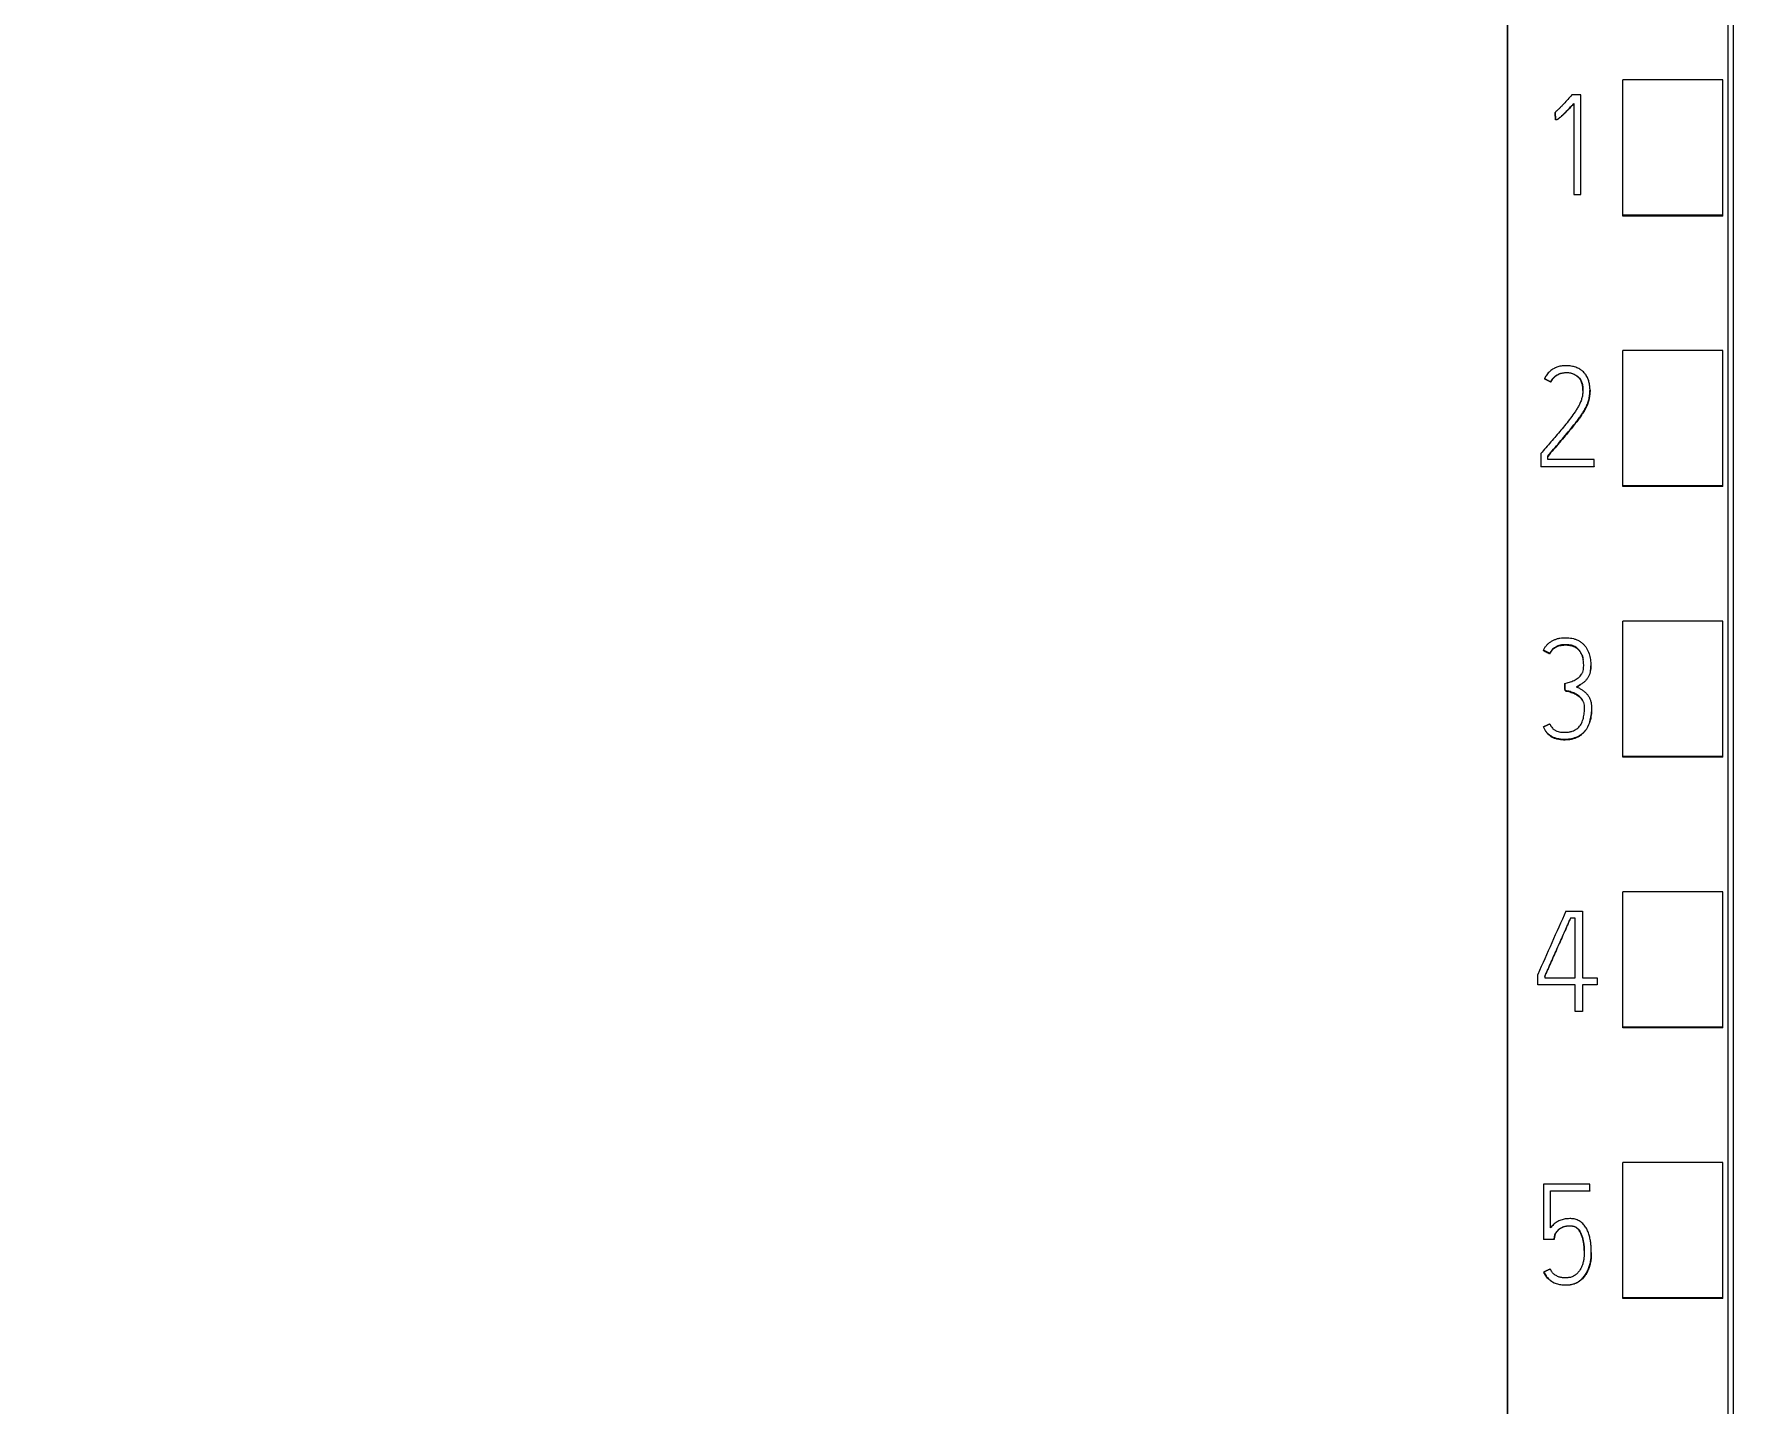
# Model space of a CAD drawing. Header units: millimetres. Extents: x 1359 to 3577, y 1333 to 3557.
# Drawn here: x 2546.97 to 2580.87, y 2951.78 to 2979.14 of the extents above; entities that cross this region are included whole.
import ezdxf

# ---------------------------------------------------------------- set-up
doc = ezdxf.new("R2010")
doc.units = ezdxf.units.MM
doc.set_wipeout_variables(frame=1)
doc.layers.add('000-PI-Oprema', color=30, linetype='Continuous', lineweight=5)
doc.layers.add('002-PI-Kabelska kanalica', color=150, linetype='Continuous')

# ---------------------------------------------------------------- blocks, each defined once
blk = doc.blocks.new('IM 155-5 PN ST - 6ES7155-5AA01-0AB0')
blk.add_wipeout([(0, 147.007), (34.8, 147.007), (34.8, 0), (0, 0)])
at = {"color": 0, "linetype": 'ByBlock', "lineweight": 0, "ltscale": 0.25}
blk.add_lwpolyline([(0, 147.007), (34.8, 147.007), (34.8, 0), (0, 0), (0, 147.007)], dxfattribs=at)
at = {"layer": '000-PI-Oprema', "color": 0, "linetype": 'ByBlock', "lineweight": 0}
blk.add_open_spline([(34.8, 8.007), (34.8, 8.859), (34.8, 10.524), (34.8, 12.857), (34.8, 14.973), (34.8, 17.743), (34.8, 21.643), (34.8, 27.557), (34.8, 37.017), (34.8, 50.127), (34.8, 67.357), (34.8, 85.999), (34.8, 103.048), (34.8, 118.245), (34.8, 128.598), (34.8, 136.94), (34.8, 141.966), (34.8, 145.414), (34.8, 147.007)], degree=3, knots=[0, 0, 0, 0, 0.018357, 0.035822, 0.050221, 0.063898, 0.09543, 0.134182, 0.191169, 0.299064, 0.416456, 0.562341, 0.701008, 0.784589, 0.890964, 0.925157, 0.965428, 1, 1, 1, 1], dxfattribs=at)
blk = doc.blocks.new('S7-1500 DI HF - 6ES7521-1BL00-0AB0')
at = {"layer": '000-PI-Oprema', "color": 0, "linetype": 'ByBlock', "lineweight": 0}
for p, q in [((0, 134.681), (0, 21.262)), ((4.4, 132.4), (4.4, 23.585)), ((2.3, 68.966), (2.3, 71.667)), ((4.3, 71.667), (2.3, 71.667)), ((4.3, 68.966), (4.3, 71.667)), ((1.461, 71.366), (1.286, 71.366)), ((1.322, 71.194), (1.322, 69.377)), ((1.461, 69.377), (1.461, 71.366)), ((0.95, 71.02), (0.95, 71.014)), ((0.959, 70.873), (0.959, 70.867)), ((1.322, 69.377), (1.461, 69.377)), ((2.3, 68.95), (2.3, 68.966)), ((4.3, 68.966), (2.3, 68.966)), ((4.3, 68.95), (2.3, 68.95)), ((4.3, 68.95), (4.3, 68.966)), ((2.3, 63.564), (2.3, 66.266)), ((4.3, 66.266), (2.3, 66.266)), ((4.3, 63.564), (4.3, 66.266)), ((0.74, 65.705), (0.74, 65.698)), ((0.865, 65.641), (0.865, 65.635)), ((1.647, 65.472), (1.647, 65.479)), ((0.665, 64.208), (0.665, 63.953)), ((0.804, 64.092), (0.804, 64.159)), ((1.73, 64.092), (0.804, 64.092)), ((1.73, 63.953), (1.73, 64.092)), ((0.665, 63.953), (0.665, 63.947)), ((0.665, 63.953), (1.73, 63.953)), ((1.73, 63.953), (1.73, 63.947)), ((2.3, 63.55), (2.3, 63.564)), ((4.3, 63.564), (2.3, 63.564)), ((4.3, 63.55), (2.3, 63.55)), ((4.3, 63.55), (4.3, 63.564)), ((2.3, 58.163), (2.3, 60.864)), ((4.3, 60.864), (2.3, 60.864)), ((4.3, 58.163), (4.3, 60.864)), ((0.716, 60.285), (0.716, 60.279)), ((0.844, 60.221), (0.844, 60.215)), ((1.662, 59.966), (1.662, 59.973)), ((1.141, 59.62), (1.141, 59.614)), ((1.149, 59.481), (1.149, 59.475)), ((1.679, 59.113), (1.679, 59.119)), ((0.716, 58.758), (0.716, 58.752)), ((2.3, 58.15), (2.3, 58.163)), ((4.3, 58.163), (2.3, 58.163)), ((4.3, 58.15), (2.3, 58.15)), ((4.3, 58.15), (4.3, 58.163)), ((2.3, 52.761), (2.3, 55.462)), ((4.3, 55.462), (2.3, 55.462)), ((4.3, 52.761), (4.3, 55.462)), ((1.166, 55.078), (1.496, 55.078)), ((1.354, 54.94), (1.257, 54.94)), ((1.354, 53.747), (1.354, 54.94)), ((1.496, 55.078), (1.496, 53.747)), ((0.605, 53.609), (0.605, 53.814)), ((1.354, 53.609), (0.605, 53.609)), ((0.744, 53.783), (0.744, 53.747)), ((0.744, 53.747), (1.354, 53.747)), ((1.354, 53.079), (1.354, 53.609)), ((1.496, 53.747), (1.79, 53.747)), ((1.496, 53.609), (1.496, 53.079)), ((1.79, 53.609), (1.496, 53.609)), ((1.79, 53.747), (1.79, 53.609)), ((1.496, 53.079), (1.354, 53.079)), ((2.3, 52.75), (2.3, 52.761)), ((4.3, 52.761), (2.3, 52.761)), ((4.3, 52.75), (2.3, 52.75)), ((4.3, 52.75), (4.3, 52.761)), ((2.3, 47.36), (2.3, 50.061)), ((4.3, 50.061), (2.3, 50.061)), ((4.3, 47.36), (4.3, 50.061)), ((0.722, 49.633), (0.722, 48.535)), ((1.645, 49.633), (0.722, 49.633)), ((0.86, 48.757), (0.86, 49.495)), ((0.86, 49.495), (1.645, 49.495)), ((1.645, 49.495), (1.645, 49.633)), ((1.645, 49.495), (1.645, 49.488)), ((0.722, 48.535), (0.722, 48.529)), ((0.722, 48.535), (0.933, 48.535)), ((0.933, 48.535), (0.933, 48.529)), ((1.673, 48.27), (1.673, 48.276)), ((0.727, 47.878), (0.727, 47.871)), ((2.3, 47.35), (2.3, 47.36)), ((4.3, 47.36), (2.3, 47.36)), ((4.3, 47.35), (2.3, 47.35)), ((4.3, 47.35), (4.3, 47.36))]:
    blk.add_line(p, q, dxfattribs=at)
at = {"layer": '000-PI-Oprema', "color": 18, "linetype": 'ByBlock', "lineweight": 0, "true_color": 0x000000}
blk.add_ellipse((10.823, 15.155), major_axis=(441.592, 998.143), ratio=0.022901, start_param=1.540922, end_param=1.542189, dxfattribs=at)
at = {"layer": '000-PI-Oprema', "color": 0, "linetype": 'ByBlock', "lineweight": 0}
for points, knots in [([(4.5, 132.586), (4.5, 129.542), (4.5, 119.972), (4.5, 105.802), (4.5, 91.235), (4.5, 77.025), (4.5, 62.731), (4.5, 47.245), (4.5, 34.605), (4.5, 26.64), (4.5, 23.299)], [0, 0, 0, 0, 0.083934, 0.263736, 0.389889, 0.484142, 0.653794, 0.78188, 0.908517, 1, 1, 1, 1]), ([(1.286, 71.366), (1.26, 71.336), (1.233, 71.306), (1.178, 71.247), (1.151, 71.217), (1.11, 71.173), (1.096, 71.159), (1.068, 71.13), (1.054, 71.115), (1.025, 71.087), (1.011, 71.073), (0.981, 71.046), (0.966, 71.033), (0.95, 71.02)], [0, 0, 0, 0, 0.25, 0.25, 0.5, 0.5, 0.625, 0.625, 0.75, 0.75, 0.875, 0.875, 1, 1, 1, 1]), ([(0.959, 70.873), (0.964, 70.873), (0.969, 70.874), (0.979, 70.876), (0.984, 70.877), (0.994, 70.881), (0.999, 70.883), (1.007, 70.888), (1.012, 70.891), (1.024, 70.9), (1.033, 70.906), (1.049, 70.919), (1.056, 70.925), (1.079, 70.946), (1.094, 70.96), (1.124, 70.988), (1.138, 71.002), (1.182, 71.046), (1.21, 71.075), (1.266, 71.134), (1.294, 71.164), (1.322, 71.194)], [0, 0, 0, 0, 0.03125, 0.03125, 0.0625, 0.0625, 0.09375, 0.09375, 0.125, 0.125, 0.1875, 0.1875, 0.25, 0.25, 0.375, 0.375, 0.5, 0.5, 0.75, 0.75, 1, 1, 1, 1]), ([(1.322, 71.188), (1.294, 71.158), (1.266, 71.128), (1.21, 71.069), (1.182, 71.039), (1.138, 70.996), (1.124, 70.982), (1.094, 70.953), (1.079, 70.939), (1.056, 70.919), (1.048, 70.912), (1.032, 70.9), (1.024, 70.893), (1.012, 70.885), (1.007, 70.882), (0.999, 70.877), (0.994, 70.874), (0.984, 70.871), (0.979, 70.87), (0.969, 70.868), (0.964, 70.867), (0.959, 70.867)], [0, 0, 0, 0, 0.25, 0.25, 0.5, 0.5, 0.625, 0.625, 0.75, 0.75, 0.8125, 0.8125, 0.875, 0.875, 0.90625, 0.90625, 0.9375, 0.9375, 0.96875, 0.96875, 1, 1, 1, 1]), ([(0.865, 65.641), (0.876, 65.664), (0.89, 65.686), (0.914, 65.717), (0.922, 65.726), (0.941, 65.744), (0.951, 65.753), (0.982, 65.776), (1.005, 65.788), (1.054, 65.808), (1.078, 65.815), (1.117, 65.822), (1.129, 65.824), (1.155, 65.826), (1.168, 65.827), (1.207, 65.826), (1.233, 65.823), (1.271, 65.815), (1.283, 65.811), (1.308, 65.803), (1.32, 65.798), (1.355, 65.781), (1.377, 65.768), (1.408, 65.743), (1.417, 65.735), (1.435, 65.716), (1.443, 65.706), (1.454, 65.69), (1.458, 65.684), (1.464, 65.673), (1.474, 65.656), (1.481, 65.638), (1.489, 65.613), (1.492, 65.6), (1.498, 65.575), (1.5, 65.562), (1.503, 65.536), (1.504, 65.523), (1.505, 65.498), (1.506, 65.485), (1.505, 65.459), (1.505, 65.446), (1.503, 65.42), (1.502, 65.407), (1.497, 65.368), (1.492, 65.343), (1.482, 65.306), (1.478, 65.293), (1.47, 65.269), (1.465, 65.256), (1.451, 65.22), (1.44, 65.197), (1.416, 65.152), (1.403, 65.13), (1.377, 65.086), (1.363, 65.064), (1.32, 65), (1.29, 64.959), (1.198, 64.835), (1.133, 64.755), (1.034, 64.637), (1, 64.598), (0.934, 64.52), (0.9, 64.481), (0.833, 64.403), (0.799, 64.364), (0.732, 64.286), (0.698, 64.247), (0.665, 64.208)], [0, 0, 0, 0, 0.03125, 0.03125, 0.046875, 0.046875, 0.0625, 0.0625, 0.09375, 0.09375, 0.125, 0.125, 0.140625, 0.140625, 0.15625, 0.15625, 0.1875, 0.1875, 0.203125, 0.203125, 0.21875, 0.21875, 0.25, 0.25, 0.265625, 0.265625, 0.28125, 0.28125, 0.289062, 0.289062, 0.296875, 0.3125, 0.3125, 0.328125, 0.328125, 0.34375, 0.34375, 0.359375, 0.359375, 0.375, 0.375, 0.390625, 0.390625, 0.40625, 0.40625, 0.4375, 0.4375, 0.453125, 0.453125, 0.46875, 0.46875, 0.5, 0.5, 0.53125, 0.53125, 0.5625, 0.5625, 0.625, 0.625, 0.75, 0.75, 0.8125, 0.8125, 0.875, 0.875, 0.9375, 0.9375, 1, 1, 1, 1]), ([(0.804, 64.159), (0.843, 64.205), (0.881, 64.251), (0.959, 64.342), (0.999, 64.388), (1.077, 64.48), (1.116, 64.526), (1.193, 64.618), (1.232, 64.665), (1.308, 64.758), (1.346, 64.805), (1.4, 64.877), (1.418, 64.901), (1.453, 64.951), (1.471, 64.975), (1.504, 65.026), (1.52, 65.051), (1.55, 65.103), (1.564, 65.129), (1.583, 65.17), (1.589, 65.184), (1.6, 65.212), (1.605, 65.227), (1.62, 65.27), (1.627, 65.299), (1.638, 65.358), (1.642, 65.388), (1.646, 65.433), (1.646, 65.448), (1.647, 65.479), (1.647, 65.494), (1.645, 65.539), (1.641, 65.569), (1.634, 65.613), (1.63, 65.628), (1.623, 65.658), (1.618, 65.672), (1.608, 65.701), (1.602, 65.714), (1.588, 65.741), (1.581, 65.754), (1.569, 65.774), (1.565, 65.78), (1.556, 65.792), (1.551, 65.798), (1.536, 65.816), (1.526, 65.827), (1.505, 65.848), (1.494, 65.858), (1.476, 65.872), (1.47, 65.877), (1.457, 65.885), (1.45, 65.889), (1.417, 65.908), (1.39, 65.921), (1.347, 65.936), (1.332, 65.94), (1.303, 65.948), (1.288, 65.951), (1.258, 65.956), (1.243, 65.958), (1.213, 65.961), (1.198, 65.962), (1.168, 65.962), (1.153, 65.962), (1.122, 65.961), (1.107, 65.96), (1.062, 65.954), (1.032, 65.948), (0.989, 65.935), (0.975, 65.93), (0.954, 65.92), (0.947, 65.917), (0.933, 65.91), (0.927, 65.906), (0.894, 65.888), (0.87, 65.87), (0.836, 65.839), (0.825, 65.829), (0.804, 65.806), (0.795, 65.795), (0.768, 65.758), (0.752, 65.732), (0.74, 65.705)], [0, 0, 0, 0, 0.0625, 0.0625, 0.125, 0.125, 0.1875, 0.1875, 0.25, 0.25, 0.3125, 0.3125, 0.34375, 0.34375, 0.375, 0.375, 0.40625, 0.40625, 0.4375, 0.4375, 0.453125, 0.453125, 0.46875, 0.46875, 0.5, 0.5, 0.53125, 0.53125, 0.546875, 0.546875, 0.5625, 0.5625, 0.59375, 0.59375, 0.609375, 0.609375, 0.625, 0.625, 0.640625, 0.640625, 0.65625, 0.65625, 0.664063, 0.664063, 0.671875, 0.671875, 0.6875, 0.6875, 0.703125, 0.703125, 0.710938, 0.710938, 0.71875, 0.71875, 0.75, 0.75, 0.765625, 0.765625, 0.78125, 0.78125, 0.796875, 0.796875, 0.8125, 0.8125, 0.828125, 0.828125, 0.84375, 0.84375, 0.875, 0.875, 0.890625, 0.890625, 0.898438, 0.898438, 0.90625, 0.90625, 0.9375, 0.9375, 0.953125, 0.953125, 0.96875, 0.96875, 1, 1, 1, 1]), ([(1.506, 65.469), (1.506, 65.48), (1.505, 65.49), (1.504, 65.514), (1.503, 65.527), (1.5, 65.552), (1.498, 65.565), (1.493, 65.591), (1.49, 65.603), (1.482, 65.628), (1.477, 65.64), (1.469, 65.658), (1.466, 65.664), (1.46, 65.675), (1.456, 65.681), (1.438, 65.708), (1.42, 65.727), (1.395, 65.747), (1.39, 65.752), (1.379, 65.759), (1.363, 65.77), (1.334, 65.786), (1.31, 65.796), (1.286, 65.804), (1.273, 65.808), (1.235, 65.817), (1.209, 65.82), (1.157, 65.821), (1.118, 65.817), (1.08, 65.808), (1.055, 65.801), (1.042, 65.797), (1.018, 65.787), (1.007, 65.782), (0.984, 65.769), (0.973, 65.762), (0.941, 65.739), (0.922, 65.721), (0.898, 65.691), (0.891, 65.68), (0.877, 65.658), (0.87, 65.646), (0.865, 65.635)], [0, 0, 0, 0, 0.034384, 0.034384, 0.076368, 0.076368, 0.118351, 0.118351, 0.160334, 0.160334, 0.202317, 0.202317, 0.223309, 0.223309, 0.244301, 0.244301, 0.328267, 0.328267, 0.349259, 0.349259, 0.370251, 0.412234, 0.454217, 0.454217, 0.496201, 0.496201, 0.580167, 0.580167, 0.664134, 0.706117, 0.706117, 0.7481, 0.7481, 0.790084, 0.790084, 0.832067, 0.832067, 0.916033, 0.916033, 0.958017, 0.958017, 1, 1, 1, 1]), ([(1.647, 65.472), (1.647, 65.467), (1.647, 65.461), (1.646, 65.44), (1.646, 65.425), (1.642, 65.38), (1.638, 65.35), (1.626, 65.291), (1.619, 65.262), (1.605, 65.219), (1.6, 65.204), (1.588, 65.176), (1.582, 65.162), (1.563, 65.121), (1.549, 65.095), (1.519, 65.043), (1.503, 65.018), (1.47, 64.968), (1.452, 64.943), (1.417, 64.894), (1.4, 64.87), (1.345, 64.798), (1.307, 64.751), (1.231, 64.658), (1.193, 64.611), (1.116, 64.519), (1.077, 64.473), (0.998, 64.382), (0.959, 64.336), (0.881, 64.244), (0.842, 64.198), (0.804, 64.152)], [0, 0, 0, 0, 0.010377, 0.010377, 0.038652, 0.038652, 0.095202, 0.095202, 0.151752, 0.151752, 0.180027, 0.180027, 0.208302, 0.208302, 0.264851, 0.264851, 0.321401, 0.321401, 0.377951, 0.377951, 0.434501, 0.434501, 0.547601, 0.547601, 0.660701, 0.660701, 0.7738, 0.7738, 0.8869, 0.8869, 1, 1, 1, 1]), ([(0.716, 60.285), (0.724, 60.304), (0.744, 60.339), (0.769, 60.371), (0.789, 60.393), (0.796, 60.401), (0.811, 60.415), (0.818, 60.421), (0.842, 60.441), (0.858, 60.452), (0.884, 60.468), (0.893, 60.473), (0.911, 60.483), (0.92, 60.487), (0.948, 60.499), (0.967, 60.506), (0.996, 60.515), (1.005, 60.517), (1.025, 60.522), (1.035, 60.524), (1.065, 60.529), (1.105, 60.533), (1.145, 60.535), (1.185, 60.534), (1.205, 60.533), (1.246, 60.53), (1.266, 60.527), (1.305, 60.519), (1.325, 60.514), (1.363, 60.502), (1.382, 60.495), (1.41, 60.482), (1.419, 60.477), (1.436, 60.467), (1.445, 60.462), (1.47, 60.445), (1.486, 60.433), (1.508, 60.412), (1.515, 60.405), (1.529, 60.391), (1.536, 60.383), (1.568, 60.344), (1.589, 60.31), (1.622, 60.235), (1.634, 60.197), (1.647, 60.139), (1.651, 60.119), (1.656, 60.079), (1.659, 60.059), (1.661, 60.018), (1.662, 59.998), (1.662, 59.958), (1.662, 59.938), (1.659, 59.898), (1.657, 59.878), (1.648, 59.838), (1.643, 59.819), (1.628, 59.781), (1.619, 59.763), (1.604, 59.737), (1.599, 59.728), (1.587, 59.712), (1.581, 59.704), (1.561, 59.681), (1.547, 59.667), (1.524, 59.646), (1.517, 59.64), (1.501, 59.628), (1.492, 59.622), (1.467, 59.605), (1.45, 59.595), (1.415, 59.575), (1.397, 59.565), (1.379, 59.556)], [0, 0, 0, 0, 0.03125, 0.0625, 0.0625, 0.078125, 0.078125, 0.09375, 0.09375, 0.125, 0.125, 0.140625, 0.140625, 0.15625, 0.15625, 0.1875, 0.1875, 0.203125, 0.203125, 0.21875, 0.21875, 0.25, 0.28125, 0.28125, 0.3125, 0.3125, 0.34375, 0.34375, 0.375, 0.375, 0.40625, 0.40625, 0.421875, 0.421875, 0.4375, 0.4375, 0.46875, 0.46875, 0.484375, 0.484375, 0.5, 0.5, 0.5625, 0.5625, 0.625, 0.625, 0.65625, 0.65625, 0.6875, 0.6875, 0.71875, 0.71875, 0.75, 0.75, 0.78125, 0.78125, 0.8125, 0.8125, 0.84375, 0.84375, 0.859375, 0.859375, 0.875, 0.875, 0.90625, 0.90625, 0.921875, 0.921875, 0.9375, 0.9375, 0.96875, 0.96875, 1, 1, 1, 1]), ([(1.141, 59.62), (1.172, 59.629), (1.204, 59.639), (1.267, 59.658), (1.298, 59.668), (1.343, 59.689), (1.358, 59.697), (1.386, 59.713), (1.4, 59.723), (1.42, 59.738), (1.426, 59.743), (1.438, 59.755), (1.444, 59.761), (1.46, 59.779), (1.47, 59.792), (1.484, 59.813), (1.488, 59.82), (1.495, 59.835), (1.499, 59.842), (1.508, 59.865), (1.512, 59.881), (1.518, 59.914), (1.519, 59.93), (1.521, 59.963), (1.521, 59.98), (1.52, 60.029), (1.518, 60.062), (1.51, 60.111), (1.507, 60.127), (1.5, 60.151), (1.498, 60.159), (1.493, 60.175), (1.49, 60.183), (1.481, 60.206), (1.473, 60.221), (1.457, 60.25), (1.448, 60.264), (1.428, 60.29), (1.417, 60.302), (1.399, 60.319), (1.393, 60.325), (1.38, 60.335), (1.373, 60.34), (1.352, 60.354), (1.337, 60.361), (1.306, 60.374), (1.291, 60.379), (1.258, 60.387), (1.242, 60.39), (1.209, 60.394), (1.192, 60.395), (1.159, 60.396), (1.143, 60.396), (1.109, 60.394), (1.093, 60.392), (1.06, 60.387), (1.044, 60.383), (1.02, 60.376), (1.012, 60.373), (0.996, 60.368), (0.989, 60.364), (0.974, 60.357), (0.966, 60.353), (0.952, 60.345), (0.945, 60.34), (0.925, 60.326), (0.912, 60.315), (0.889, 60.291), (0.878, 60.278), (0.86, 60.251), (0.851, 60.236), (0.844, 60.221)], [0, 0, 0, 0, 0.0625, 0.0625, 0.125, 0.125, 0.15625, 0.15625, 0.1875, 0.1875, 0.203125, 0.203125, 0.21875, 0.21875, 0.25, 0.25, 0.265625, 0.265625, 0.28125, 0.28125, 0.3125, 0.3125, 0.34375, 0.34375, 0.375, 0.375, 0.4375, 0.4375, 0.46875, 0.46875, 0.484375, 0.484375, 0.5, 0.5, 0.53125, 0.53125, 0.5625, 0.5625, 0.59375, 0.59375, 0.609375, 0.609375, 0.625, 0.625, 0.65625, 0.65625, 0.6875, 0.6875, 0.71875, 0.71875, 0.75, 0.75, 0.78125, 0.78125, 0.8125, 0.8125, 0.84375, 0.84375, 0.859375, 0.859375, 0.875, 0.875, 0.890625, 0.890625, 0.90625, 0.90625, 0.9375, 0.9375, 0.96875, 0.96875, 1, 1, 1, 1]), ([(0.844, 60.215), (0.851, 60.23), (0.859, 60.244), (0.878, 60.271), (0.888, 60.284), (0.905, 60.302), (0.911, 60.308), (0.924, 60.318), (0.931, 60.324), (0.944, 60.333), (0.951, 60.338), (0.965, 60.346), (0.972, 60.35), (0.994, 60.361), (1.01, 60.367), (1.042, 60.377), (1.058, 60.38), (1.091, 60.385), (1.107, 60.387), (1.14, 60.39), (1.157, 60.39), (1.206, 60.389), (1.239, 60.385), (1.28, 60.376), (1.288, 60.374), (1.304, 60.369), (1.311, 60.366), (1.334, 60.356), (1.349, 60.349), (1.37, 60.336), (1.377, 60.331), (1.39, 60.321), (1.397, 60.315), (1.415, 60.298), (1.426, 60.286), (1.441, 60.266), (1.446, 60.26), (1.455, 60.246), (1.468, 60.225), (1.479, 60.202), (1.492, 60.172), (1.497, 60.156), (1.505, 60.126), (1.508, 60.112), (1.511, 60.098)], [0, 0, 0, 0, 0.055991, 0.055991, 0.111982, 0.111982, 0.139978, 0.139978, 0.167973, 0.167973, 0.195969, 0.195969, 0.223964, 0.223964, 0.279955, 0.279955, 0.335946, 0.335946, 0.391937, 0.391937, 0.447928, 0.447928, 0.55991, 0.55991, 0.587906, 0.587906, 0.615901, 0.615901, 0.671892, 0.671892, 0.699888, 0.699888, 0.727884, 0.727884, 0.783875, 0.783875, 0.81187, 0.81187, 0.839866, 0.895857, 0.895857, 0.951848, 0.951848, 1, 1, 1, 1]), ([(1.656, 59.874), (1.658, 59.886), (1.659, 59.898), (1.662, 59.929), (1.662, 59.947), (1.662, 59.966)], [0, 0, 0, 0, 0.4, 0.4, 1, 1, 1, 1]), ([(1.379, 59.556), (1.398, 59.546), (1.416, 59.536), (1.453, 59.515), (1.471, 59.504), (1.506, 59.481), (1.523, 59.469), (1.547, 59.449), (1.555, 59.442), (1.57, 59.427), (1.578, 59.419), (1.598, 59.395), (1.61, 59.378), (1.627, 59.351), (1.632, 59.342), (1.641, 59.323), (1.645, 59.313), (1.657, 59.284), (1.663, 59.264), (1.67, 59.233), (1.671, 59.222), (1.675, 59.201), (1.676, 59.191), (1.678, 59.159), (1.679, 59.138), (1.679, 59.096), (1.678, 59.075), (1.675, 59.034), (1.673, 59.013), (1.668, 58.971), (1.665, 58.95), (1.652, 58.889), (1.641, 58.849), (1.621, 58.8), (1.617, 58.79), (1.608, 58.771), (1.603, 58.762), (1.588, 58.734), (1.577, 58.716), (1.552, 58.682), (1.539, 58.666), (1.517, 58.643), (1.509, 58.635), (1.493, 58.621), (1.485, 58.614), (1.46, 58.595), (1.443, 58.583), (1.415, 58.568), (1.406, 58.563), (1.387, 58.554), (1.377, 58.55), (1.328, 58.53), (1.287, 58.52), (1.225, 58.51), (1.204, 58.508), (1.161, 58.506), (1.14, 58.505), (1.098, 58.506), (1.077, 58.507), (1.045, 58.511), (1.035, 58.512), (1.014, 58.516), (1.004, 58.518), (0.973, 58.525), (0.953, 58.532), (0.923, 58.543), (0.914, 58.548), (0.894, 58.557), (0.885, 58.562), (0.857, 58.578), (0.84, 58.59), (0.816, 58.61), (0.808, 58.618), (0.793, 58.633), (0.786, 58.641), (0.767, 58.666), (0.756, 58.683), (0.734, 58.72), (0.725, 58.738), (0.716, 58.758)], [0, 0, 0, 0, 0.03125, 0.03125, 0.0625, 0.0625, 0.09375, 0.09375, 0.109375, 0.109375, 0.125, 0.125, 0.15625, 0.15625, 0.171875, 0.171875, 0.1875, 0.1875, 0.21875, 0.21875, 0.234375, 0.234375, 0.25, 0.25, 0.28125, 0.28125, 0.3125, 0.3125, 0.34375, 0.34375, 0.375, 0.375, 0.4375, 0.4375, 0.453125, 0.453125, 0.46875, 0.46875, 0.5, 0.5, 0.53125, 0.53125, 0.546875, 0.546875, 0.5625, 0.5625, 0.59375, 0.59375, 0.609375, 0.609375, 0.625, 0.625, 0.6875, 0.6875, 0.71875, 0.71875, 0.75, 0.75, 0.78125, 0.78125, 0.796875, 0.796875, 0.8125, 0.8125, 0.84375, 0.84375, 0.859375, 0.859375, 0.875, 0.875, 0.90625, 0.90625, 0.921875, 0.921875, 0.9375, 0.9375, 0.96875, 0.96875, 1, 1, 1, 1]), ([(0.844, 58.816), (0.851, 58.8), (0.859, 58.785), (0.877, 58.756), (0.887, 58.742), (0.905, 58.723), (0.911, 58.716), (0.924, 58.705), (0.931, 58.7), (0.945, 58.69), (0.953, 58.686), (0.968, 58.678), (0.976, 58.674), (1.001, 58.665), (1.017, 58.66), (1.051, 58.653), (1.068, 58.65), (1.103, 58.648), (1.12, 58.647), (1.155, 58.647), (1.172, 58.648), (1.206, 58.651), (1.223, 58.653), (1.249, 58.658), (1.257, 58.66), (1.274, 58.664), (1.282, 58.666), (1.307, 58.674), (1.323, 58.68), (1.347, 58.692), (1.354, 58.696), (1.369, 58.705), (1.376, 58.71), (1.397, 58.725), (1.41, 58.737), (1.434, 58.761), (1.445, 58.775), (1.465, 58.804), (1.473, 58.819), (1.488, 58.85), (1.495, 58.867), (1.511, 58.916), (1.519, 58.949), (1.528, 59), (1.53, 59.017), (1.534, 59.052), (1.536, 59.069), (1.537, 59.104), (1.538, 59.121), (1.537, 59.147), (1.537, 59.155), (1.535, 59.173), (1.535, 59.181), (1.531, 59.207), (1.527, 59.224), (1.518, 59.248), (1.515, 59.256), (1.507, 59.272), (1.503, 59.28), (1.49, 59.302), (1.48, 59.316), (1.458, 59.343), (1.446, 59.355), (1.42, 59.378), (1.406, 59.388), (1.377, 59.406), (1.361, 59.415), (1.331, 59.43), (1.315, 59.437), (1.282, 59.449), (1.266, 59.454), (1.217, 59.468), (1.183, 59.476), (1.149, 59.481)], [0, 0, 0, 0, 0.03125, 0.03125, 0.0625, 0.0625, 0.078125, 0.078125, 0.09375, 0.09375, 0.109375, 0.109375, 0.125, 0.125, 0.15625, 0.15625, 0.1875, 0.1875, 0.21875, 0.21875, 0.25, 0.25, 0.28125, 0.28125, 0.296875, 0.296875, 0.3125, 0.3125, 0.34375, 0.34375, 0.359375, 0.359375, 0.375, 0.375, 0.40625, 0.40625, 0.4375, 0.4375, 0.46875, 0.46875, 0.5, 0.5, 0.5625, 0.5625, 0.59375, 0.59375, 0.625, 0.625, 0.65625, 0.65625, 0.671875, 0.671875, 0.6875, 0.6875, 0.71875, 0.71875, 0.734375, 0.734375, 0.75, 0.75, 0.78125, 0.78125, 0.8125, 0.8125, 0.84375, 0.84375, 0.875, 0.875, 0.90625, 0.90625, 0.9375, 0.9375, 1, 1, 1, 1]), ([(1.149, 59.475), (1.183, 59.469), (1.216, 59.462), (1.266, 59.448), (1.282, 59.442), (1.315, 59.431), (1.33, 59.424), (1.354, 59.413), (1.361, 59.409), (1.377, 59.4), (1.384, 59.396), (1.406, 59.382), (1.42, 59.371), (1.439, 59.354), (1.446, 59.348), (1.458, 59.336), (1.464, 59.33), (1.48, 59.31), (1.49, 59.296), (1.503, 59.273), (1.507, 59.266), (1.511, 59.257), (1.511, 59.257), (1.512, 59.256)], [0, 0, 0, 0, 0.234563, 0.234563, 0.351844, 0.351844, 0.469126, 0.469126, 0.527766, 0.527766, 0.586407, 0.586407, 0.703689, 0.703689, 0.762329, 0.762329, 0.82097, 0.82097, 0.938251, 0.938251, 0.996892, 0.996892, 1, 1, 1, 1]), ([(1.379, 59.55), (1.397, 59.559), (1.415, 59.568), (1.44, 59.583), (1.448, 59.588), (1.456, 59.593)], [0, 0, 0, 0, 0.680967, 0.680967, 1, 1, 1, 1]), ([(0.716, 58.752), (0.725, 58.732), (0.734, 58.714), (0.756, 58.677), (0.767, 58.659), (0.786, 58.635), (0.793, 58.626), (0.808, 58.611), (0.816, 58.604), (0.84, 58.584), (0.857, 58.572), (0.884, 58.556), (0.894, 58.551), (0.913, 58.542), (0.923, 58.537), (0.952, 58.526), (0.972, 58.519), (1.013, 58.509), (1.034, 58.506), (1.076, 58.501), (1.096, 58.5), (1.138, 58.499), (1.159, 58.499), (1.201, 58.502), (1.222, 58.504), (1.253, 58.508), (1.264, 58.51), (1.285, 58.514), (1.295, 58.517), (1.325, 58.525), (1.345, 58.531), (1.375, 58.542), (1.384, 58.546), (1.403, 58.555), (1.413, 58.56), (1.441, 58.576), (1.458, 58.587), (1.491, 58.613), (1.507, 58.627), (1.536, 58.657), (1.55, 58.673), (1.575, 58.707), (1.586, 58.725), (1.602, 58.752), (1.606, 58.762), (1.615, 58.781), (1.62, 58.79), (1.64, 58.839), (1.651, 58.879), (1.664, 58.941), (1.668, 58.961), (1.673, 59.003), (1.675, 59.024), (1.677, 59.048), (1.677, 59.051), (1.677, 59.054)], [0, 0, 0, 0, 0.045146, 0.045146, 0.090291, 0.090291, 0.112864, 0.112864, 0.135437, 0.135437, 0.180583, 0.180583, 0.203156, 0.203156, 0.225729, 0.225729, 0.270874, 0.270874, 0.31602, 0.31602, 0.361166, 0.361166, 0.406311, 0.406311, 0.451457, 0.451457, 0.47403, 0.47403, 0.496603, 0.496603, 0.541748, 0.541748, 0.564321, 0.564321, 0.586894, 0.586894, 0.63204, 0.63204, 0.677186, 0.677186, 0.722331, 0.722331, 0.767477, 0.767477, 0.79005, 0.79005, 0.812623, 0.812623, 0.902914, 0.902914, 0.94806, 0.94806, 0.993206, 0.993206, 1, 1, 1, 1]), ([(1.257, 54.94), (1.247, 54.915), (1.236, 54.891), (1.215, 54.843), (1.204, 54.819), (1.172, 54.746), (1.151, 54.698), (1.109, 54.602), (1.088, 54.553), (1.045, 54.457), (1.023, 54.409), (0.98, 54.313), (0.959, 54.265), (0.916, 54.168), (0.895, 54.12), (0.852, 54.024), (0.831, 53.976), (0.798, 53.903), (0.787, 53.879), (0.771, 53.843), (0.766, 53.831), (0.755, 53.807), (0.75, 53.795), (0.744, 53.783)], [0, 0, 0, 0, 0.0625, 0.0625, 0.125, 0.125, 0.25, 0.25, 0.375, 0.375, 0.5, 0.5, 0.625, 0.625, 0.75, 0.75, 0.875, 0.875, 0.9375, 0.9375, 0.96875, 0.96875, 1, 1, 1, 1]), ([(0.744, 53.777), (0.75, 53.789), (0.755, 53.801), (0.766, 53.825), (0.771, 53.837), (0.787, 53.873), (0.798, 53.897), (0.831, 53.969), (0.852, 54.018), (0.895, 54.114), (0.916, 54.162), (0.959, 54.258), (0.98, 54.306), (1.023, 54.403), (1.045, 54.451), (1.088, 54.547), (1.109, 54.596), (1.151, 54.692), (1.172, 54.74), (1.204, 54.813), (1.215, 54.837), (1.236, 54.885), (1.247, 54.909), (1.257, 54.933)], [0, 0, 0, 0, 0.03125, 0.03125, 0.0625, 0.0625, 0.125, 0.125, 0.25, 0.25, 0.375, 0.375, 0.5, 0.5, 0.625, 0.625, 0.75, 0.75, 0.875, 0.875, 0.9375, 0.9375, 1, 1, 1, 1]), ([(0.727, 47.878), (0.74, 47.851), (0.753, 47.826), (0.777, 47.79), (0.786, 47.778), (0.805, 47.756), (0.815, 47.745), (0.836, 47.725), (0.848, 47.716), (0.871, 47.699), (0.883, 47.691), (0.908, 47.676), (0.92, 47.669), (0.947, 47.657), (0.961, 47.652), (0.988, 47.642), (1.002, 47.638), (1.031, 47.631), (1.045, 47.629), (1.074, 47.625), (1.089, 47.623), (1.111, 47.622), (1.118, 47.622), (1.133, 47.621), (1.14, 47.621), (1.162, 47.62), (1.176, 47.619), (1.206, 47.62), (1.22, 47.621), (1.249, 47.625), (1.264, 47.627), (1.293, 47.633), (1.307, 47.637), (1.349, 47.651), (1.376, 47.662), (1.414, 47.684), (1.427, 47.692), (1.45, 47.709), (1.462, 47.719), (1.484, 47.738), (1.494, 47.748), (1.514, 47.77), (1.524, 47.781), (1.551, 47.816), (1.567, 47.841), (1.588, 47.879), (1.594, 47.892), (1.607, 47.919), (1.613, 47.932), (1.629, 47.973), (1.638, 48.001), (1.652, 48.057), (1.658, 48.086), (1.665, 48.129), (1.667, 48.144), (1.669, 48.173), (1.671, 48.188), (1.673, 48.232), (1.673, 48.261), (1.673, 48.319), (1.671, 48.378), (1.665, 48.436), (1.657, 48.493), (1.653, 48.522), (1.643, 48.565), (1.64, 48.58), (1.632, 48.608), (1.628, 48.622), (1.614, 48.664), (1.603, 48.691), (1.584, 48.731), (1.577, 48.744), (1.562, 48.769), (1.554, 48.782), (1.528, 48.817), (1.509, 48.839), (1.465, 48.879), (1.44, 48.895), (1.4, 48.914), (1.387, 48.92), (1.358, 48.929), (1.344, 48.933), (1.315, 48.938), (1.301, 48.94), (1.271, 48.942), (1.256, 48.943), (1.227, 48.942), (1.212, 48.942), (1.183, 48.939), (1.169, 48.938), (1.14, 48.933), (1.125, 48.93), (1.097, 48.923), (1.082, 48.919), (1.054, 48.909), (1.041, 48.904), (1.014, 48.891), (1.001, 48.884), (0.976, 48.869), (0.964, 48.86), (0.94, 48.843), (0.929, 48.833), (0.908, 48.813), (0.897, 48.803), (0.878, 48.781), (0.869, 48.769), (0.86, 48.757)], [0, 0, 0, 0, 0.03125, 0.03125, 0.046875, 0.046875, 0.0625, 0.0625, 0.078125, 0.078125, 0.09375, 0.09375, 0.109375, 0.109375, 0.125, 0.125, 0.140625, 0.140625, 0.15625, 0.15625, 0.171875, 0.171875, 0.179688, 0.179688, 0.1875, 0.1875, 0.203125, 0.203125, 0.21875, 0.21875, 0.234375, 0.234375, 0.25, 0.25, 0.28125, 0.28125, 0.296875, 0.296875, 0.3125, 0.3125, 0.328125, 0.328125, 0.34375, 0.34375, 0.375, 0.375, 0.390625, 0.390625, 0.40625, 0.40625, 0.4375, 0.4375, 0.46875, 0.46875, 0.484375, 0.484375, 0.5, 0.5, 0.53125, 0.53125, 0.5625, 0.59375, 0.59375, 0.625, 0.625, 0.640625, 0.640625, 0.65625, 0.65625, 0.6875, 0.6875, 0.703125, 0.703125, 0.71875, 0.71875, 0.75, 0.75, 0.78125, 0.78125, 0.796875, 0.796875, 0.8125, 0.8125, 0.828125, 0.828125, 0.84375, 0.84375, 0.859375, 0.859375, 0.875, 0.875, 0.890625, 0.890625, 0.90625, 0.90625, 0.921875, 0.921875, 0.9375, 0.9375, 0.953125, 0.953125, 0.96875, 0.96875, 0.984375, 0.984375, 1, 1, 1, 1]), ([(0.933, 48.535), (0.933, 48.558), (0.936, 48.581), (0.945, 48.615), (0.949, 48.626), (0.958, 48.647), (0.964, 48.657), (0.976, 48.676), (0.983, 48.686), (0.998, 48.704), (1.006, 48.712), (1.023, 48.727), (1.032, 48.735), (1.051, 48.748), (1.06, 48.755), (1.08, 48.766), (1.091, 48.771), (1.112, 48.78), (1.123, 48.784), (1.156, 48.794), (1.179, 48.798), (1.213, 48.801), (1.225, 48.801), (1.248, 48.801), (1.26, 48.801), (1.283, 48.799), (1.294, 48.797), (1.311, 48.793), (1.317, 48.792), (1.328, 48.789), (1.333, 48.787), (1.35, 48.781), (1.36, 48.776), (1.38, 48.764), (1.389, 48.757), (1.406, 48.741), (1.414, 48.733), (1.429, 48.715), (1.436, 48.705), (1.454, 48.676), (1.465, 48.655), (1.482, 48.613), (1.49, 48.591), (1.51, 48.524), (1.519, 48.479), (1.527, 48.411), (1.529, 48.388), (1.532, 48.342), (1.533, 48.319), (1.534, 48.25), (1.532, 48.204), (1.524, 48.136), (1.52, 48.114), (1.513, 48.08), (1.51, 48.069), (1.504, 48.046), (1.5, 48.035), (1.489, 48.002), (1.48, 47.981), (1.465, 47.95), (1.459, 47.94), (1.447, 47.92), (1.441, 47.91), (1.421, 47.882), (1.406, 47.864), (1.381, 47.84), (1.373, 47.832), (1.354, 47.818), (1.345, 47.811), (1.325, 47.799), (1.315, 47.793), (1.294, 47.784), (1.283, 47.779), (1.249, 47.769), (1.227, 47.765), (1.192, 47.762), (1.18, 47.761), (1.157, 47.761), (1.145, 47.761), (1.111, 47.762), (1.088, 47.764), (1.054, 47.771), (1.043, 47.774), (1.021, 47.781), (1.01, 47.786), (0.978, 47.8), (0.958, 47.812), (0.93, 47.834), (0.921, 47.841), (0.905, 47.858), (0.89, 47.875), (0.877, 47.895), (0.865, 47.915), (0.86, 47.925), (0.855, 47.936)], [0, 0, 0, 0, 0.03125, 0.03125, 0.046875, 0.046875, 0.0625, 0.0625, 0.078125, 0.078125, 0.09375, 0.09375, 0.109375, 0.109375, 0.125, 0.125, 0.140625, 0.140625, 0.15625, 0.15625, 0.1875, 0.1875, 0.203125, 0.203125, 0.21875, 0.21875, 0.234375, 0.234375, 0.242187, 0.242187, 0.25, 0.25, 0.265625, 0.265625, 0.28125, 0.28125, 0.296875, 0.296875, 0.3125, 0.3125, 0.34375, 0.34375, 0.375, 0.375, 0.4375, 0.4375, 0.46875, 0.46875, 0.5, 0.5, 0.5625, 0.5625, 0.59375, 0.59375, 0.609375, 0.609375, 0.625, 0.625, 0.65625, 0.65625, 0.671875, 0.671875, 0.6875, 0.6875, 0.71875, 0.71875, 0.734375, 0.734375, 0.75, 0.75, 0.765625, 0.765625, 0.78125, 0.78125, 0.8125, 0.8125, 0.828125, 0.828125, 0.84375, 0.84375, 0.875, 0.875, 0.890625, 0.890625, 0.90625, 0.90625, 0.9375, 0.9375, 0.953125, 0.953125, 0.96875, 0.984375, 0.984375, 1, 1, 1, 1]), ([(1.534, 48.271), (1.534, 48.277), (1.534, 48.283), (1.533, 48.312), (1.532, 48.335), (1.529, 48.381), (1.527, 48.403), (1.522, 48.449), (1.518, 48.472), (1.509, 48.517), (1.503, 48.54), (1.493, 48.573), (1.49, 48.584), (1.482, 48.606), (1.478, 48.617), (1.465, 48.649), (1.455, 48.669), (1.436, 48.698), (1.429, 48.708), (1.415, 48.726), (1.407, 48.735), (1.39, 48.75), (1.381, 48.757), (1.361, 48.769), (1.35, 48.774), (1.328, 48.782), (1.317, 48.786), (1.294, 48.791), (1.283, 48.792), (1.26, 48.794), (1.249, 48.795), (1.226, 48.795), (1.214, 48.795), (1.191, 48.793), (1.179, 48.791), (1.157, 48.787), (1.134, 48.782), (1.113, 48.774), (1.091, 48.765), (1.081, 48.76), (1.051, 48.743), (1.032, 48.73), (1.006, 48.706), (0.998, 48.698), (0.983, 48.68), (0.976, 48.671), (0.964, 48.651), (0.959, 48.641), (0.949, 48.62), (0.945, 48.609), (0.939, 48.586), (0.937, 48.575), (0.934, 48.552), (0.933, 48.54), (0.933, 48.529)], [0, 0, 0, 0, 0.015899, 0.015899, 0.077406, 0.077406, 0.138912, 0.138912, 0.200418, 0.200418, 0.261925, 0.261925, 0.292678, 0.292678, 0.323431, 0.323431, 0.384937, 0.384937, 0.41569, 0.41569, 0.446443, 0.446443, 0.477197, 0.477197, 0.50795, 0.50795, 0.538703, 0.538703, 0.569456, 0.569456, 0.600209, 0.600209, 0.630962, 0.630962, 0.661715, 0.661715, 0.692469, 0.723222, 0.723222, 0.753975, 0.753975, 0.815481, 0.815481, 0.846234, 0.846234, 0.876987, 0.876987, 0.907741, 0.907741, 0.938494, 0.938494, 0.969247, 0.969247, 1, 1, 1, 1]), ([(1.673, 48.27), (1.673, 48.248), (1.673, 48.227), (1.67, 48.176), (1.668, 48.147), (1.662, 48.104), (1.66, 48.09), (1.654, 48.061), (1.651, 48.046), (1.64, 48.004), (1.632, 47.976), (1.611, 47.921), (1.599, 47.894), (1.571, 47.842), (1.556, 47.817), (1.529, 47.782), (1.52, 47.77), (1.501, 47.749), (1.49, 47.738), (1.458, 47.708), (1.434, 47.69), (1.396, 47.668), (1.383, 47.661), (1.357, 47.649), (1.343, 47.643), (1.301, 47.629), (1.273, 47.622), (1.229, 47.616), (1.214, 47.615), (1.185, 47.613), (1.17, 47.613), (1.141, 47.614), (1.126, 47.615), (1.097, 47.617), (1.082, 47.618), (1.053, 47.621), (1.038, 47.624), (1.009, 47.63), (0.995, 47.634), (0.967, 47.643), (0.953, 47.648), (0.926, 47.66), (0.913, 47.667), (0.888, 47.682), (0.875, 47.69), (0.851, 47.707), (0.84, 47.716), (0.818, 47.736), (0.808, 47.747), (0.788, 47.769), (0.779, 47.781), (0.754, 47.818), (0.74, 47.844), (0.727, 47.871)], [0, 0, 0, 0, 0.044434, 0.044434, 0.104157, 0.104157, 0.134018, 0.134018, 0.16388, 0.16388, 0.223602, 0.223602, 0.283325, 0.283325, 0.343048, 0.343048, 0.37291, 0.37291, 0.402771, 0.402771, 0.462494, 0.462494, 0.492355, 0.492355, 0.522217, 0.522217, 0.58194, 0.58194, 0.611801, 0.611801, 0.641663, 0.641663, 0.671524, 0.671524, 0.701386, 0.701386, 0.731247, 0.731247, 0.761108, 0.761108, 0.79097, 0.79097, 0.820831, 0.820831, 0.850693, 0.850693, 0.880554, 0.880554, 0.910416, 0.910416, 0.940277, 0.940277, 1, 1, 1, 1])]:
    blk.add_open_spline(points, degree=3, knots=knots, dxfattribs=at)
for points, weights in [([(0.95, 71.02), (0.955, 70.947), (0.959, 70.873)], [0.499999983833, 0.500000016167, 0.499999983833]), ([(0.959, 70.867), (0.955, 70.94), (0.95, 71.014)], [0.499999983692, 0.500000016308, 0.499999983692]), ([(0.74, 65.705), (0.802, 65.673), (0.865, 65.641)], [0.500000034111, 0.499999965889, 0.500000034111]), ([(0.865, 65.635), (0.802, 65.666), (0.74, 65.698)], [0.500000252145, 0.499999747855, 0.500000252145]), ([(0.844, 60.221), (0.78, 60.253), (0.716, 60.285)], [0.499999930142, 0.500000069858, 0.499999930142]), ([(0.716, 60.279), (0.78, 60.247), (0.844, 60.215)], [0.499999864443, 0.500000135557, 0.499999864443]), ([(1.149, 59.481), (1.145, 59.551), (1.141, 59.62)], [0.500000030996, 0.499999969004, 0.500000030996]), ([(1.141, 59.614), (1.145, 59.544), (1.149, 59.475)], [0.499999996594, 0.500000003406, 0.499999996594]), ([(0.716, 58.758), (0.78, 58.787), (0.844, 58.816)], [0.500000149421, 0.499999850579, 0.500000149421]), ([(0.855, 47.936), (0.791, 47.907), (0.727, 47.878)], [0.499999993177, 0.500000006823, 0.499999993177])]:
    blk.add_rational_spline(points, weights, degree=2, dxfattribs=at)

msp = doc.modelspace()

# ---------------------------------------------------------------- block references
at = {"layer": '002-PI-Kabelska kanalica', "color": 0, "linetype": 'ByBlock', "lineweight": 0}
msp.add_blockref('IM 155-5 PN ST - 6ES7155-5AA01-0AB0', (2541.571, 2906.55), dxfattribs=at)

# ---------------------------------------------------------------- next in the draw order: block references
msp.add_blockref('S7-1500 DI HF - 6ES7521-1BL00-0AB0', (2576.371, 2906.556), dxfattribs=at)

doc.saveas('drawing.dxf')
